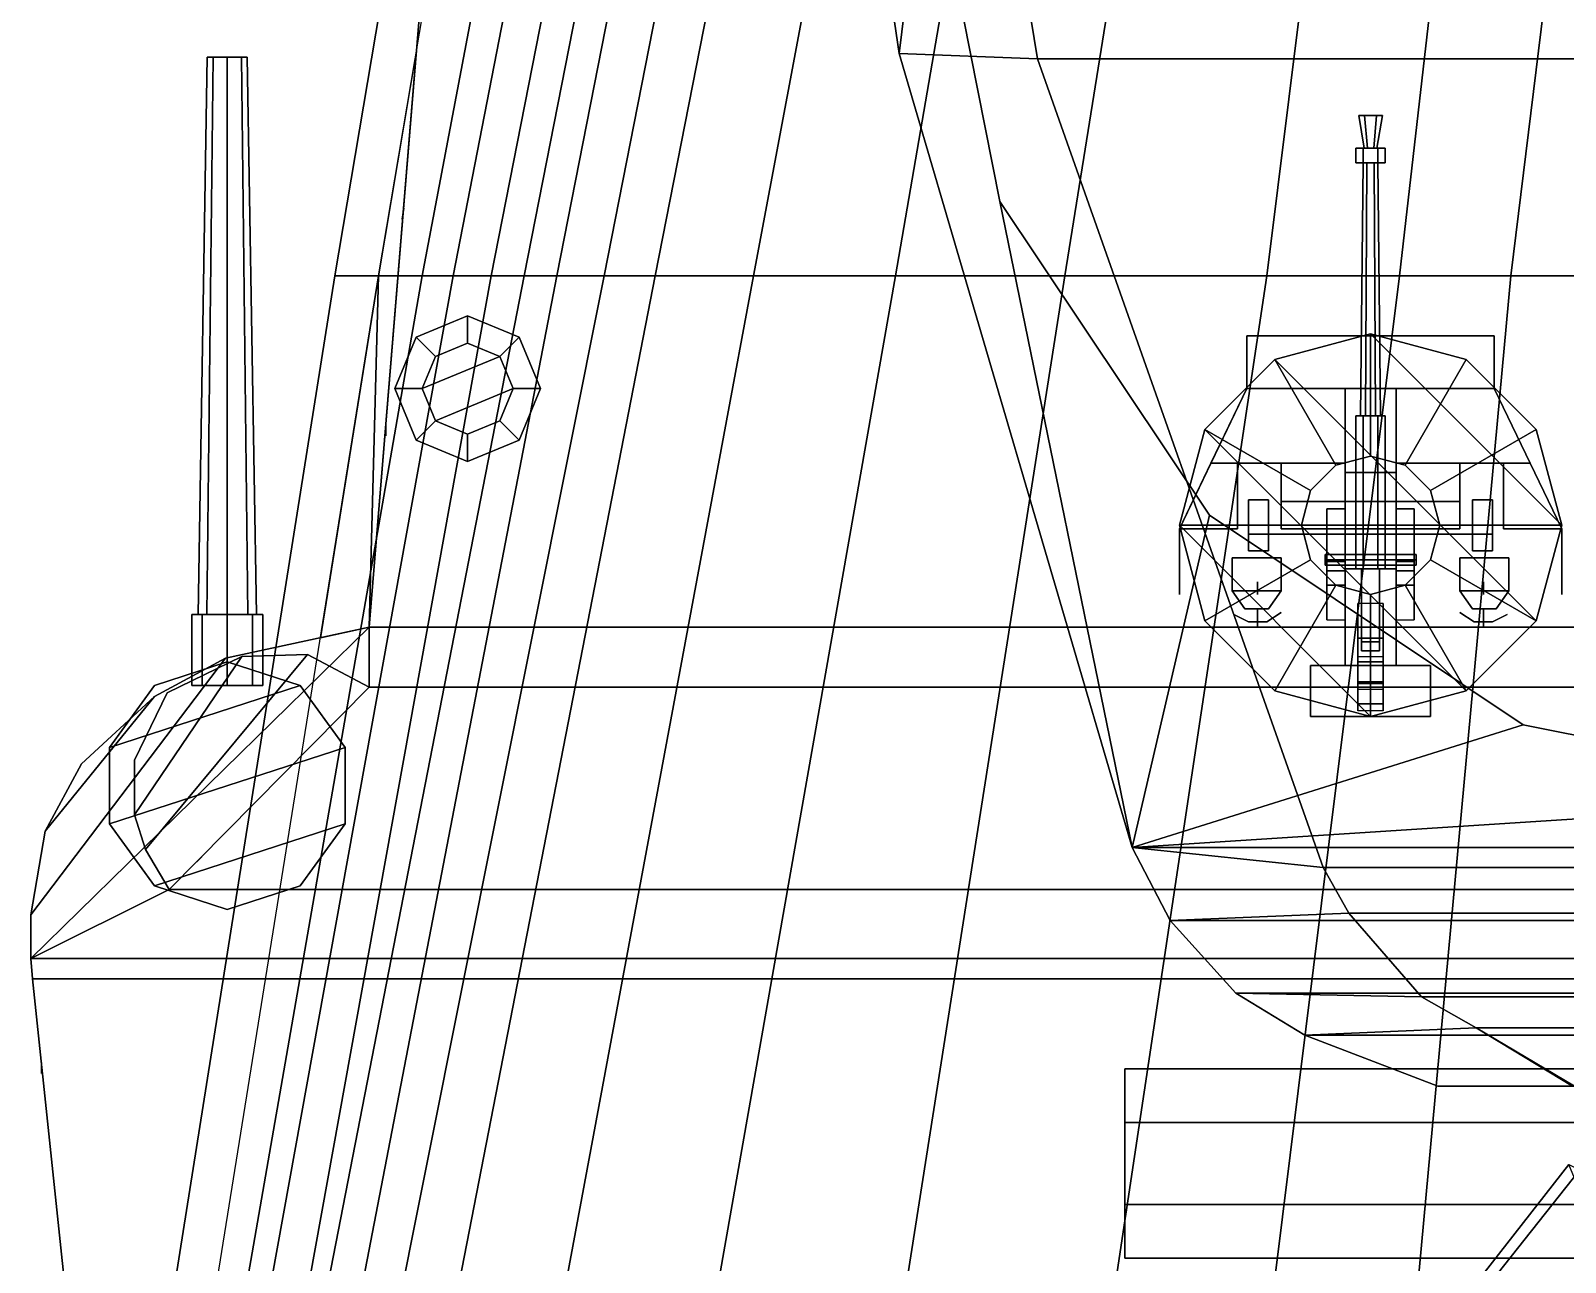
# Model space of a CAD drawing. Header units: millimetres. Extents: x -15 to 15, y -108 to 101.
# Drawn here: x -10.23 to -1.8, y 50.11 to 56.88 of the extents above; entities that cross this region are included whole.
import ezdxf

# ---------------------------------------------------------------- set-up
doc = ezdxf.new("R2010")
doc.units = ezdxf.units.MM
for name, color, linetype in [('citadelle', 3, 'Continuous'), ('gun', 1, 'Continuous'), ('railings', 6, 'Continuous'), ('railings_mirrored', 6, 'Continuous'), ('sleeve', 5, 'Continuous'), ('superstructure', 4, 'Continuous'), ('turret', 2, 'Continuous')]:
    doc.layers.add(name, color=color, linetype=linetype)

msp = doc.modelspace()

# ---------------------------------------------------------------- linework, layer by layer
for points in [[(-7.33, 61.38, 1.9), (-7.57, 61.38, 1.87), (-8.56, 55.53, 1.84), (-8.32, 55.53, 1.9)], [(-7.57, 61.38, 1.87), (-6.97, 61.38, -2.09), (-8.08, 55.53, -2.09), (-8.56, 55.53, 1.84)], [(-6.97, 61.38, -2.09), (-6.77, 61.38, -3.04), (-7.91, 55.53, -3.04), (-8.08, 55.53, -2.09)], [(-6.77, 61.38, -3.04), (-6.55, 61.38, -3.26), (-7.7, 55.53, -3.26), (-7.91, 55.53, -3.04)], [(-6.55, 61.38, -3.26), (-6.37, 61.38, -4.64), (-7.52, 55.53, -4.64), (-7.7, 55.53, -3.26)], [(-6.37, 61.38, -4.64), (-6.19, 61.38, -5.55), (-7.34, 55.53, -5.55), (-7.52, 55.53, -4.64)], [(-6.19, 61.38, -5.55), (-5.93, 61.38, -6.29), (-7.08, 55.53, -6.29), (-7.34, 55.53, -5.55)], [(-5.93, 61.38, -6.29), (-5.65, 61.38, -6.87), (-6.8, 55.53, -6.87), (-7.08, 55.53, -6.29)], [(-5.65, 61.38, -6.87), (-5.16, 61.38, -7.58), (-6.26, 55.53, -7.58), (-6.8, 55.53, -6.87)], [(-5.16, 61.38, -7.58), (-4.47, 61.38, -8.23), (-5.48, 55.53, -8.23), (-6.26, 55.53, -7.58)], [(-4.47, 61.38, -8.23), (-3.61, 61.38, -8.76), (-4.55, 55.53, -8.76), (-5.48, 55.53, -8.23)], [(-3.61, 61.38, -8.76), (-2.71, 61.38, -9.13), (-3.44, 55.53, -9.13), (-4.55, 55.53, -8.76)], [(-2.71, 61.38, -9.13), (-2.04, 61.38, -9.3), (-2.71, 55.53, -9.3), (-3.44, 55.53, -9.13)], [(-2.04, 61.38, -9.3), (-1.38, 61.38, -9.42), (-2.1, 55.53, -9.42), (-2.71, 55.53, -9.3)], [(-1.38, 61.38, -9.42), (-0.6, 61.38, -9.51), (-1.03, 55.53, -9.51), (-2.1, 55.53, -9.42)], [(-8.37, 53.6, 1.9), (-8.37, 53.6, 1.9), (-8.1102, 56.7699, 1.9), (-8.32, 55.53, 1.9)], [(-8.32, 55.53, 1.9), (-8.56, 55.53, 1.84), (-9.49, 49.67, 1.83), (-9.26, 49.67, 1.9)], [(-8.56, 55.53, 1.84), (-8.08, 55.53, -2.09), (-9.1, 49.67, -2.09), (-9.49, 49.67, 1.83)], [(-8.08, 55.53, -2.09), (-7.91, 55.53, -3.04), (-8.97, 49.67, -3.04), (-9.1, 49.67, -2.09)], [(-7.91, 55.53, -3.04), (-7.7, 55.53, -3.26), (-8.76, 49.67, -3.26), (-8.97, 49.67, -3.04)], [(-7.7, 55.53, -3.26), (-7.52, 55.53, -4.64), (-8.66, 49.67, -4.64), (-8.76, 49.67, -3.26)], [(-7.52, 55.53, -4.64), (-7.34, 55.53, -5.55), (-8.47, 49.67, -5.55), (-8.66, 49.67, -4.64)], [(-8.37, 53.6, 1.9), (-8.37, 53.6, 1.9), (-8.32, 55.53, 1.9), (-8.6389, 53.5421, 1.9)], [(-7.34, 55.53, -5.55), (-7.08, 55.53, -6.29), (-8.25, 49.67, -6.29), (-8.47, 49.67, -5.55)], [(-7.08, 55.53, -6.29), (-6.8, 55.53, -6.87), (-7.94, 49.67, -6.87), (-8.25, 49.67, -6.29)], [(-6.8, 55.53, -6.87), (-6.26, 55.53, -7.58), (-7.35, 49.67, -7.58), (-7.94, 49.67, -6.87)], [(-6.26, 55.53, -7.58), (-5.48, 55.53, -8.23), (-6.51, 49.67, -8.23), (-7.35, 49.67, -7.58)], [(-5.48, 55.53, -8.23), (-4.55, 55.53, -8.76), (-5.47, 49.67, -8.76), (-6.51, 49.67, -8.23)], [(-4.55, 55.53, -8.76), (-3.44, 55.53, -9.13), (-4.32, 49.67, -9.13), (-5.47, 49.67, -8.76)], [(-3.44, 55.53, -9.13), (-2.71, 55.53, -9.3), (-3.44, 49.67, -9.3), (-4.32, 49.67, -9.13)], [(-2.71, 55.53, -9.3), (-2.1, 55.53, -9.42), (-2.64, 49.67, -9.42), (-3.44, 49.67, -9.3)], [(-2.1, 55.53, -9.42), (-1.03, 55.53, -9.51), (-1.03, 49.67, -9.51), (-2.64, 49.67, -9.42)]]:
    msp.add_3dface(points)
at = {"layer": 'citadelle'}
for points in [[(-7.67, 62.14, 4.59), (-7.67, 62.14, 1.9), (-8.37, 53.6, 1.9), (-8.37, 53.6, 4.59)], [(7.67, 62.14, 4.59), (-7.67, 62.14, 4.59), (-8.37, 53.6, 4.59), (8.37, 53.6, 4.59)], [(-7.83, 55.31, 4.89), (-8.1128, 55.1928, 4.89), (-8.0068, 55.0868, 5.05), (-7.83, 55.16, 5.05)], [(-7.83, 55.31, 4.59), (-8.1128, 55.1928, 4.59), (-8.1128, 55.1928, 4.89), (-7.83, 55.31, 4.89)], [(-7.5472, 55.1928, 4.89), (-7.83, 55.31, 4.89), (-7.83, 55.16, 5.05), (-7.6532, 55.0868, 5.05)], [(-7.5472, 55.1928, 4.59), (-7.83, 55.31, 4.59), (-7.83, 55.31, 4.89), (-7.5472, 55.1928, 4.89)], [(-8.1128, 55.1928, 4.89), (-8.23, 54.91, 4.89), (-8.08, 54.91, 5.05), (-8.0068, 55.0868, 5.05)], [(-8.1128, 55.1928, 4.59), (-8.23, 54.91, 4.59), (-8.23, 54.91, 4.89), (-8.1128, 55.1928, 4.89)], [(-8.08, 54.91, 5.05), (-7.6532, 55.0868, 5.05), (-7.83, 55.16, 5.05), (-8.0068, 55.0868, 5.05)], [(-7.43, 54.91, 4.89), (-7.5472, 55.1928, 4.89), (-7.6532, 55.0868, 5.05), (-7.58, 54.91, 5.05)], [(-7.43, 54.91, 4.59), (-7.5472, 55.1928, 4.59), (-7.5472, 55.1928, 4.89), (-7.43, 54.91, 4.89)], [(-8.0068, 54.7332, 5.05), (-7.58, 54.91, 5.05), (-7.6532, 55.0868, 5.05), (-8.08, 54.91, 5.05)], [(-8.23, 54.91, 4.89), (-8.1128, 54.6272, 4.89), (-8.0068, 54.7332, 5.05), (-8.08, 54.91, 5.05)], [(-8.23, 54.91, 4.59), (-8.1128, 54.6272, 4.59), (-8.1128, 54.6272, 4.89), (-8.23, 54.91, 4.89)], [(-7.83, 54.66, 5.05), (-7.6532, 54.7332, 5.05), (-7.58, 54.91, 5.05), (-8.0068, 54.7332, 5.05)], [(-7.5472, 54.6272, 4.89), (-7.43, 54.91, 4.89), (-7.58, 54.91, 5.05), (-7.6532, 54.7332, 5.05)], [(-7.5472, 54.6272, 4.59), (-7.43, 54.91, 4.59), (-7.43, 54.91, 4.89), (-7.5472, 54.6272, 4.89)], [(-8.1128, 54.6272, 4.89), (-7.83, 54.51, 4.89), (-7.83, 54.66, 5.05), (-8.0068, 54.7332, 5.05)], [(-7.83, 54.51, 4.89), (-7.5472, 54.6272, 4.89), (-7.6532, 54.7332, 5.05), (-7.83, 54.66, 5.05)], [(-8.1128, 54.6272, 4.59), (-7.83, 54.51, 4.59), (-7.83, 54.51, 4.89), (-8.1128, 54.6272, 4.89)], [(-7.83, 54.51, 4.59), (-7.5472, 54.6272, 4.59), (-7.5472, 54.6272, 4.89), (-7.83, 54.51, 4.89)], [(-10.23, 52.02, 3.04), (-10.23, 51.78, 3.04), (-8.37, 53.6, 3.04), (-9.16, 53.43, 3.04)], [(-10.23, 51.78, 3.04), (-9.47, 52.16, 3.04), (-8.37, 53.27, 3.04), (-8.37, 53.6, 3.04)], [(-9.16, 53.43, 1.9), (-9.16, 53.43, 3.04), (-8.37, 53.6, 3.04), (-8.37, 53.6, 1.9)], [(-8.37, 53.27, 3.04), (-8.37, 53.27, 4.59), (-8.37, 53.6, 4.59), (-8.37, 53.6, 3.04)], [(8.37, 53.6, 4.59), (-8.37, 53.6, 4.59), (-8.37, 53.27, 4.59), (8.37, 53.27, 4.59)], [(-9.66, 52.57, 3.95), (-9.07, 53.44, 3.95), (-8.71, 53.45, 3.95), (-9.6, 52.38, 3.95)], [(-9.07, 53.44, 4.59), (-9.66, 52.57, 4.59), (-9.6, 52.38, 4.59), (-8.71, 53.45, 4.59)], [(-9.6, 52.38, 3.95), (-8.71, 53.45, 3.95), (-8.37, 53.27, 3.95), (-9.47, 52.16, 3.95)], [(-8.71, 53.45, 4.59), (-9.6, 52.38, 4.59), (-9.47, 52.16, 4.59), (-8.37, 53.27, 4.59)], [(-9.07, 53.44, 3.95), (-9.07, 53.44, 4.59), (-8.71, 53.45, 4.59), (-8.71, 53.45, 3.95)], [(-8.71, 53.45, 3.95), (-8.71, 53.45, 4.59), (-8.37, 53.27, 4.59), (-8.37, 53.27, 3.95)], [(-10.15, 52.48, 3.04), (-10.23, 52.02, 3.04), (-9.16, 53.43, 3.04), (-9.55, 53.22, 3.04)], [(-9.66, 52.87, 3.95), (-9.48, 53.24, 3.95), (-9.07, 53.44, 3.95), (-9.66, 52.57, 3.95)], [(-9.48, 53.24, 4.59), (-9.66, 52.87, 4.59), (-9.66, 52.57, 4.59), (-9.07, 53.44, 4.59)], [(-9.55, 53.22, 1.9), (-9.55, 53.22, 3.04), (-9.16, 53.43, 3.04), (-9.16, 53.43, 1.9)], [(-9.48, 53.24, 3.95), (-9.48, 53.24, 4.59), (-9.07, 53.44, 4.59), (-9.07, 53.44, 3.95)], [(-9.95, 52.85, 3.04), (-10.15, 52.48, 3.04), (-9.55, 53.22, 3.04), (-9.95, 52.85, 3.04)], [(-9.95, 52.85, 1.9), (-9.95, 52.85, 3.04), (-9.55, 53.22, 3.04), (-9.55, 53.22, 1.9)], [(-9.66, 52.87, 3.95), (-9.66, 52.87, 4.59), (-9.48, 53.24, 4.59), (-9.48, 53.24, 3.95)], [(-9.47, 52.16, 3.04), (-9.47, 52.16, 3.95), (-8.37, 53.27, 3.95), (-8.37, 53.27, 3.04)], [(8.37, 53.27, 4.59), (-8.37, 53.27, 4.59), (-9.47, 52.16, 4.59), (9.47, 52.16, 4.59)], [(-9.66, 52.57, 3.95), (-9.66, 52.57, 4.59), (-9.66, 52.87, 4.59), (-9.66, 52.87, 3.95)], [(-10.15, 52.48, 1.9), (-10.15, 52.48, 3.04), (-9.95, 52.85, 3.04), (-9.95, 52.85, 1.9)], [(-9.6, 52.38, 3.95), (-9.6, 52.38, 4.59), (-9.66, 52.57, 4.59), (-9.66, 52.57, 3.95)], [(-10.23, 52.02, 1.9), (-10.23, 52.02, 3.04), (-10.15, 52.48, 3.04), (-10.15, 52.48, 1.9)], [(-9.47, 52.16, 3.95), (-9.47, 52.16, 4.59), (-9.6, 52.38, 4.59), (-9.6, 52.38, 3.95)], [(-10.23, 51.78, 3.04), (-10.23, 51.78, 4.59), (-9.47, 52.16, 4.59), (-9.47, 52.16, 3.04)], [(9.47, 52.16, 4.59), (-9.47, 52.16, 4.59), (-10.23, 51.78, 4.59), (10.23, 51.78, 4.59)], [(-10.23, 51.78, 1.9), (-10.23, 51.78, 3.04), (-10.23, 52.02, 3.04), (-10.23, 52.02, 1.9)], [(-10.22, 51.67, 1.9), (-10.22, 51.67, 4.59), (-10.23, 51.78, 4.59), (-10.23, 51.78, 1.9)], [(10.23, 51.78, 4.59), (-10.23, 51.78, 4.59), (-10.22, 51.67, 4.59), (10.22, 51.67, 4.59)], [(-10.22, 51.67, 4.59), (-10.22, 51.67, 1.9), (-9.78, 47.5, 1.9), (-9.78, 47.5, 4.59)], [(10.22, 51.67, 4.59), (-10.22, 51.67, 4.59), (-9.78, 47.5, 4.59), (9.78, 47.5, 4.59)]]:
    msp.add_3dface(points, dxfattribs=at)
at = {"layer": 'gun'}
for points in [[(-9.26, 56.73, 3.56), (-9.2278, 56.73, 3.4822), (-9.2631, 53.67, 3.4469), (-9.31, 53.67, 3.56)], [(-9.2278, 56.73, 3.6378), (-9.26, 56.73, 3.56), (-9.31, 53.67, 3.56), (-9.2631, 53.67, 3.6731)], [(-9.2278, 56.73, 3.4822), (-9.15, 56.73, 3.45), (-9.15, 53.67, 3.4), (-9.2631, 53.67, 3.4469)], [(-9.15, 56.73, 3.67), (-9.2278, 56.73, 3.6378), (-9.2631, 53.67, 3.6731), (-9.15, 53.67, 3.72)], [(-9.04, 56.73, 3.56), (-9.2278, 56.73, 3.4822), (-9.26, 56.73, 3.56), (-9.0722, 56.73, 3.6378)], [(-9.0722, 56.73, 3.6378), (-9.26, 56.73, 3.56), (-9.2278, 56.73, 3.6378), (-9.15, 56.73, 3.67)], [(-9.0722, 56.73, 3.4822), (-9.15, 56.73, 3.45), (-9.2278, 56.73, 3.4822), (-9.04, 56.73, 3.56)], [(-9.15, 56.73, 3.45), (-9.0722, 56.73, 3.4822), (-9.0369, 53.67, 3.4469), (-9.15, 53.67, 3.4)], [(-9.0722, 56.73, 3.6378), (-9.15, 56.73, 3.67), (-9.15, 53.67, 3.72), (-9.0369, 53.67, 3.6731)], [(-9.0722, 56.73, 3.4822), (-9.04, 56.73, 3.56), (-8.99, 53.67, 3.56), (-9.0369, 53.67, 3.4469)], [(-9.04, 56.73, 3.56), (-9.0722, 56.73, 3.6378), (-9.0369, 53.67, 3.6731), (-8.99, 53.67, 3.56)], [(-2.935, 56.41, 9.82), (-2.805, 56.41, 9.82), (-2.8375, 56.41, 9.7637), (-2.9025, 56.41, 9.7637)], [(-2.9025, 56.41, 9.8763), (-2.8375, 56.41, 9.8763), (-2.805, 56.41, 9.82), (-2.935, 56.41, 9.82)], [(-2.8875, 56.23, 9.7897), (-2.905, 56.23, 9.82), (-2.935, 56.41, 9.82), (-2.9025, 56.41, 9.7637)], [(-2.905, 56.23, 9.82), (-2.8875, 56.23, 9.8503), (-2.9025, 56.41, 9.8763), (-2.935, 56.41, 9.82)], [(-2.8525, 56.23, 9.7897), (-2.8875, 56.23, 9.7897), (-2.9025, 56.41, 9.7637), (-2.8375, 56.41, 9.7637)], [(-2.8875, 56.23, 9.8503), (-2.8525, 56.23, 9.8503), (-2.8375, 56.41, 9.8763), (-2.9025, 56.41, 9.8763)], [(-2.835, 56.23, 9.82), (-2.8525, 56.23, 9.7897), (-2.8375, 56.41, 9.7637), (-2.805, 56.41, 9.82)], [(-2.8525, 56.23, 9.8503), (-2.835, 56.23, 9.82), (-2.805, 56.41, 9.82), (-2.8375, 56.41, 9.8763)], [(-2.95, 56.23, 9.82), (-2.79, 56.23, 9.82), (-2.83, 56.23, 9.7507), (-2.91, 56.23, 9.7507)], [(-2.91, 56.23, 9.8893), (-2.83, 56.23, 9.8893), (-2.79, 56.23, 9.82), (-2.95, 56.23, 9.82)], [(-2.91, 56.15, 9.7507), (-2.95, 56.15, 9.82), (-2.95, 56.23, 9.82), (-2.91, 56.23, 9.7507)], [(-2.95, 56.15, 9.82), (-2.91, 56.15, 9.8893), (-2.91, 56.23, 9.8893), (-2.95, 56.23, 9.82)], [(-2.83, 56.15, 9.7507), (-2.91, 56.15, 9.7507), (-2.91, 56.23, 9.7507), (-2.83, 56.23, 9.7507)], [(-2.91, 56.15, 9.8893), (-2.83, 56.15, 9.8893), (-2.83, 56.23, 9.8893), (-2.91, 56.23, 9.8893)], [(-2.79, 56.15, 9.82), (-2.83, 56.15, 9.7507), (-2.83, 56.23, 9.7507), (-2.79, 56.23, 9.82)], [(-2.83, 56.15, 9.8893), (-2.79, 56.15, 9.82), (-2.79, 56.23, 9.82), (-2.83, 56.23, 9.8893)], [(-2.91, 56.15, 9.7507), (-2.83, 56.15, 9.7507), (-2.79, 56.15, 9.82), (-2.95, 56.15, 9.82)], [(-2.95, 56.15, 9.82), (-2.79, 56.15, 9.82), (-2.83, 56.15, 9.8893), (-2.91, 56.15, 9.8893)], [(-2.89, 56.15, 9.8546), (-2.91, 56.15, 9.82), (-2.925, 54.76, 9.82), (-2.8975, 54.76, 9.8676)], [(-2.91, 56.15, 9.82), (-2.89, 56.15, 9.7854), (-2.8975, 54.76, 9.7724), (-2.925, 54.76, 9.82)], [(-2.85, 56.15, 9.8546), (-2.89, 56.15, 9.8546), (-2.8975, 54.76, 9.8676), (-2.8425, 54.76, 9.8676)], [(-2.89, 56.15, 9.7854), (-2.85, 56.15, 9.7854), (-2.8425, 54.76, 9.7724), (-2.8975, 54.76, 9.7724)], [(-2.83, 56.15, 9.82), (-2.85, 56.15, 9.8546), (-2.8425, 54.76, 9.8676), (-2.815, 54.76, 9.82)], [(-2.85, 56.15, 9.7854), (-2.83, 56.15, 9.82), (-2.815, 54.76, 9.82), (-2.8425, 54.76, 9.7724)], [(-9.31, 53.67, 3.56), (-9.2631, 53.67, 3.4469), (-9.2879, 53.67, 3.4221), (-9.345, 53.67, 3.56)], [(-9.2631, 53.67, 3.6731), (-9.31, 53.67, 3.56), (-9.345, 53.67, 3.56), (-9.2879, 53.67, 3.6979)], [(-9.345, 53.67, 3.56), (-9.2879, 53.67, 3.4221), (-9.2879, 53.28, 3.4221), (-9.345, 53.28, 3.56)], [(-9.2879, 53.67, 3.6979), (-9.345, 53.67, 3.56), (-9.345, 53.28, 3.56), (-9.2879, 53.28, 3.6979)], [(-9.2631, 53.67, 3.4469), (-9.15, 53.67, 3.4), (-9.15, 53.67, 3.365), (-9.2879, 53.67, 3.4221)], [(-9.15, 53.67, 3.72), (-9.2631, 53.67, 3.6731), (-9.2879, 53.67, 3.6979), (-9.15, 53.67, 3.755)], [(-9.2879, 53.67, 3.4221), (-9.15, 53.67, 3.365), (-9.15, 53.28, 3.365), (-9.2879, 53.28, 3.4221)], [(-9.15, 53.67, 3.755), (-9.2879, 53.67, 3.6979), (-9.2879, 53.28, 3.6979), (-9.15, 53.28, 3.755)], [(-9.0369, 53.67, 3.6731), (-9.15, 53.67, 3.72), (-9.15, 53.67, 3.755), (-9.0121, 53.67, 3.6979)], [(-9.15, 53.67, 3.4), (-9.0369, 53.67, 3.4469), (-9.0121, 53.67, 3.4221), (-9.15, 53.67, 3.365)], [(-9.15, 53.67, 3.365), (-9.0121, 53.67, 3.4221), (-9.0121, 53.28, 3.4221), (-9.15, 53.28, 3.365)], [(-9.0121, 53.67, 3.6979), (-9.15, 53.67, 3.755), (-9.15, 53.28, 3.755), (-9.0121, 53.28, 3.6979)], [(-8.99, 53.67, 3.56), (-9.0369, 53.67, 3.6731), (-9.0121, 53.67, 3.6979), (-8.955, 53.67, 3.56)], [(-9.0369, 53.67, 3.4469), (-8.99, 53.67, 3.56), (-8.955, 53.67, 3.56), (-9.0121, 53.67, 3.4221)], [(-9.0121, 53.67, 3.4221), (-8.955, 53.67, 3.56), (-8.955, 53.28, 3.56), (-9.0121, 53.28, 3.4221)], [(-8.955, 53.67, 3.56), (-9.0121, 53.67, 3.6979), (-9.0121, 53.28, 3.6979), (-8.955, 53.28, 3.56)]]:
    msp.add_3dface(points, dxfattribs=at)
at = {"layer": 'railings'}
for points in [[(-8.37, 53.6, 5.73), (-7.67, 62.14, 5.73), (-7.67, 62.14, 5.8), (-8.37, 53.6, 5.8)], [(-8.37, 53.6, 5.8), (-7.67, 62.14, 5.8), (-7.67, 62.14, 5.73), (-8.37, 53.6, 5.73)], [(-8.37, 53.6, 5.38), (-7.67, 62.14, 5.38), (-7.67, 62.14, 5.31), (-8.37, 53.6, 5.31)], [(-8.37, 53.6, 5.31), (-7.67, 62.14, 5.31), (-7.67, 62.14, 5.38), (-8.37, 53.6, 5.38)], [(-8.18, 55.9, 4.59), (-8.18, 55.9, 5.73), (-8.19, 55.84, 5.73), (-8.19, 55.84, 4.59)], [(-8.19, 55.84, 4.59), (-8.19, 55.84, 5.73), (-8.18, 55.9, 5.73), (-8.18, 55.9, 4.59)], [(-8.28, 54.65, 4.59), (-8.28, 54.65, 5.73), (-8.28, 54.71, 5.73), (-8.28, 54.71, 4.59)], [(-8.28, 54.71, 4.59), (-8.28, 54.71, 5.73), (-8.28, 54.65, 5.73), (-8.28, 54.65, 4.59)], [(-8.37, 53.27, 5.8), (-8.37, 53.6, 5.8), (-8.37, 53.6, 5.73), (-8.37, 53.27, 5.73)], [(-8.37, 53.27, 5.73), (-8.37, 53.6, 5.73), (-8.37, 53.6, 5.8), (-8.37, 53.27, 5.8)], [(-8.37, 53.27, 5.31), (-8.37, 53.6, 5.31), (-8.37, 53.6, 5.38), (-8.37, 53.27, 5.38)], [(-8.37, 53.27, 5.38), (-8.37, 53.6, 5.38), (-8.37, 53.6, 5.31), (-8.37, 53.27, 5.31)], [(-8.37, 53.47, 4.59), (-8.37, 53.47, 5.73), (-8.37, 53.53, 5.73), (-8.37, 53.53, 4.59)], [(-8.37, 53.53, 4.59), (-8.37, 53.53, 5.73), (-8.37, 53.47, 5.73), (-8.37, 53.47, 4.59)], [(-9.47, 52.16, 5.73), (-8.37, 53.27, 5.73), (-8.37, 53.27, 5.8), (-9.47, 52.16, 5.8)], [(-9.47, 52.16, 5.8), (-8.37, 53.27, 5.8), (-8.37, 53.27, 5.73), (-9.47, 52.16, 5.73)], [(-9.47, 52.16, 5.38), (-8.37, 53.27, 5.38), (-8.37, 53.27, 5.31), (-9.47, 52.16, 5.31)], [(-9.47, 52.16, 5.31), (-8.37, 53.27, 5.31), (-8.37, 53.27, 5.38), (-9.47, 52.16, 5.38)], [(-9.35, 52.28, 4.59), (-9.35, 52.28, 5.73), (-9.29, 52.34, 5.73), (-9.29, 52.34, 4.59)], [(-9.29, 52.34, 4.59), (-9.29, 52.34, 5.73), (-9.35, 52.28, 5.73), (-9.35, 52.28, 4.59)], [(-10.23, 51.78, 5.8), (-9.47, 52.16, 5.8), (-9.47, 52.16, 5.73), (-10.23, 51.78, 5.73)], [(-10.23, 51.78, 5.73), (-9.47, 52.16, 5.73), (-9.47, 52.16, 5.8), (-10.23, 51.78, 5.8)], [(-10.23, 51.78, 5.31), (-9.47, 52.16, 5.31), (-9.47, 52.16, 5.38), (-10.23, 51.78, 5.38)], [(-10.23, 51.78, 5.38), (-9.47, 52.16, 5.38), (-9.47, 52.16, 5.31), (-10.23, 51.78, 5.31)], [(-10.22, 51.67, 5.73), (-10.23, 51.78, 5.73), (-10.23, 51.78, 5.8), (-10.22, 51.67, 5.8)], [(-10.22, 51.67, 5.8), (-10.23, 51.78, 5.8), (-10.23, 51.78, 5.73), (-10.22, 51.67, 5.73)], [(-10.22, 51.67, 5.38), (-10.23, 51.78, 5.38), (-10.23, 51.78, 5.31), (-10.22, 51.67, 5.31)], [(-10.22, 51.67, 5.31), (-10.23, 51.78, 5.31), (-10.23, 51.78, 5.38), (-10.22, 51.67, 5.38)], [(-9.78, 47.5, 5.8), (-10.22, 51.67, 5.8), (-10.22, 51.67, 5.73), (-9.78, 47.5, 5.73)], [(-9.78, 47.5, 5.73), (-10.22, 51.67, 5.73), (-10.22, 51.67, 5.8), (-9.78, 47.5, 5.8)], [(-9.78, 47.5, 5.31), (-10.22, 51.67, 5.31), (-10.22, 51.67, 5.38), (-9.78, 47.5, 5.38)], [(-9.78, 47.5, 5.38), (-10.22, 51.67, 5.38), (-10.22, 51.67, 5.31), (-9.78, 47.5, 5.31)], [(-10.17, 51.15, 4.59), (-10.17, 51.15, 5.73), (-10.17, 51.21, 5.73), (-10.17, 51.21, 4.59)], [(-10.17, 51.21, 4.59), (-10.17, 51.21, 5.73), (-10.17, 51.15, 5.73), (-10.17, 51.15, 4.59)]]:
    msp.add_3dface(points, dxfattribs=at)
at = {"layer": 'railings_mirrored'}
for points in [[(-1.72, 50.62, 16.68), (-5.01, 46.47, 16.68), (-5.05, 46.47, 16.68), (-1.78, 50.65, 16.68)], [(-1.78, 50.65, 16.68), (-5.05, 46.47, 16.68), (-4.56, 46.47, 16.28), (-1.61, 50.24, 16.28)], [(-1.57, 50.2, 16.28), (-4.51, 46.47, 16.28), (-5.01, 46.47, 16.68), (-1.72, 50.62, 16.68)], [(-1.61, 50.24, 16.28), (-4.56, 46.47, 16.28), (-4.2, 46.47, 15.53), (-1.51, 49.87, 15.53)], [(-1.47, 49.87, 15.53), (-4.16, 46.47, 15.53), (-4.51, 46.47, 16.28), (-1.57, 50.2, 16.28)]]:
    msp.add_3dface(points, dxfattribs=at)
at = {"layer": 'sleeve'}
for points in [[(-2.95, 54.76, 9.82), (-2.79, 54.76, 9.82), (-2.83, 54.76, 9.7507), (-2.91, 54.76, 9.7507)], [(-2.91, 54.76, 9.8893), (-2.83, 54.76, 9.8893), (-2.79, 54.76, 9.82), (-2.95, 54.76, 9.82)], [(-2.91, 53.92, 9.7507), (-2.95, 53.92, 9.82), (-2.95, 54.76, 9.82), (-2.91, 54.76, 9.7507)], [(-2.95, 53.92, 9.82), (-2.91, 53.92, 9.8893), (-2.91, 54.76, 9.8893), (-2.95, 54.76, 9.82)], [(-2.83, 53.92, 9.7507), (-2.91, 53.92, 9.7507), (-2.91, 54.76, 9.7507), (-2.83, 54.76, 9.7507)], [(-2.91, 53.92, 9.8893), (-2.83, 53.92, 9.8893), (-2.83, 54.76, 9.8893), (-2.91, 54.76, 9.8893)], [(-2.79, 53.92, 9.82), (-2.83, 53.92, 9.7507), (-2.83, 54.76, 9.7507), (-2.79, 54.76, 9.82)], [(-2.83, 53.92, 9.8893), (-2.79, 53.92, 9.82), (-2.79, 54.76, 9.82), (-2.83, 54.76, 9.8893)], [(-2.73, 54.45, 9.75), (-2.73, 54.45, 9.62), (-3.01, 54.45, 9.62), (-3.01, 54.45, 9.75)], [(-3.01, 54.45, 9.75), (-3.01, 54.45, 9.62), (-3.01, 53.92, 9.62), (-3.01, 53.92, 9.75)], [(-3.01, 53.92, 9.62), (-3.01, 54.45, 9.62), (-2.73, 54.45, 9.62), (-2.73, 53.92, 9.62)], [(-2.73, 53.92, 9.75), (-2.73, 54.45, 9.75), (-3.01, 54.45, 9.75), (-3.01, 53.92, 9.75)], [(-2.73, 53.92, 9.62), (-2.73, 54.45, 9.62), (-2.73, 54.45, 9.75), (-2.73, 53.92, 9.75)], [(-3.43, 54.02, 9.91), (-3.54, 54.02, 9.91), (-3.54, 54.3, 9.91), (-3.43, 54.3, 9.91)], [(-3.43, 54.3, 10.04), (-3.54, 54.3, 10.04), (-3.54, 54.02, 10.04), (-3.43, 54.02, 10.04)], [(-3.54, 54.3, 10.04), (-3.54, 54.3, 9.91), (-3.54, 54.02, 9.91), (-3.54, 54.02, 10.04)], [(-3.43, 54.3, 9.91), (-3.54, 54.3, 9.91), (-3.54, 54.3, 10.04), (-3.43, 54.3, 10.04)], [(-3.43, 54.02, 10.04), (-3.43, 54.02, 9.91), (-3.43, 54.3, 9.91), (-3.43, 54.3, 10.04)], [(-2.2, 54.3, 9.91), (-2.31, 54.3, 9.91), (-2.31, 54.3, 10.04), (-2.2, 54.3, 10.04)], [(-2.31, 54.3, 10.04), (-2.31, 54.3, 9.91), (-2.31, 54.02, 9.91), (-2.31, 54.02, 10.04)], [(-2.2, 54.02, 9.91), (-2.31, 54.02, 9.91), (-2.31, 54.3, 9.91), (-2.2, 54.3, 9.91)], [(-2.2, 54.3, 10.04), (-2.31, 54.3, 10.04), (-2.31, 54.02, 10.04), (-2.2, 54.02, 10.04)], [(-2.2, 54.02, 10.04), (-2.2, 54.02, 9.91), (-2.2, 54.3, 9.91), (-2.2, 54.3, 10.04)], [(-2.2, 54.11, 9.86), (-3.54, 54.11, 9.86), (-3.54, 54.16, 9.86), (-2.2, 54.16, 9.86)], [(-2.2, 54.16, 9.86), (-3.54, 54.16, 9.86), (-3.54, 54.16, 9.91), (-2.2, 54.16, 9.91)], [(-3.54, 54.16, 9.91), (-3.54, 54.16, 9.86), (-3.54, 54.11, 9.86), (-3.54, 54.11, 9.91)], [(-2.31, 54.16, 9.91), (-3.43, 54.16, 9.91), (-3.43, 54.11, 9.91), (-2.31, 54.11, 9.91)], [(-2.2, 54.11, 9.91), (-2.2, 54.11, 9.86), (-2.2, 54.16, 9.86), (-2.2, 54.16, 9.91)], [(-3.54, 54.11, 9.91), (-3.54, 54.11, 9.86), (-2.2, 54.11, 9.86), (-2.2, 54.11, 9.91)], [(-3.54, 54.02, 10.04), (-3.54, 54.02, 9.91), (-3.43, 54.02, 9.91), (-3.43, 54.02, 10.04)], [(-3.12, 53.97, 9.72), (-3.12, 54, 9.75), (-2.62, 54, 9.75), (-2.62, 53.97, 9.72)], [(-3.12, 54, 9.75), (-3.12, 53.97, 9.78), (-2.62, 53.97, 9.78), (-2.62, 54, 9.75)], [(-3.12, 53.97, 9.72), (-3.12, 53.94, 9.75), (-3.12, 53.97, 9.78), (-3.12, 54, 9.75)], [(-3.12, 53.94, 9.75), (-3.12, 53.97, 9.72), (-2.62, 53.97, 9.72), (-2.62, 53.94, 9.75)], [(-3.12, 53.97, 9.78), (-3.12, 53.94, 9.75), (-2.62, 53.94, 9.75), (-2.62, 53.97, 9.78)], [(-2.62, 54, 9.75), (-2.62, 53.97, 9.78), (-2.62, 53.94, 9.75), (-2.62, 53.97, 9.72)], [(-2.31, 54.02, 10.04), (-2.31, 54.02, 9.91), (-2.2, 54.02, 9.91), (-2.2, 54.02, 10.04)], [(-2.73, 53.92, 9.89), (-2.73, 53.92, 9.62), (-3.01, 53.92, 9.62), (-3.01, 53.92, 9.89)], [(-3.01, 53.92, 9.89), (-3.01, 53.92, 9.62), (-3.01, 53.39, 9.62), (-3.01, 53.39, 9.89)], [(-3.01, 53.39, 9.62), (-3.01, 53.92, 9.62), (-2.73, 53.92, 9.62), (-2.73, 53.39, 9.62)], [(-2.73, 53.39, 9.89), (-2.73, 53.92, 9.89), (-3.01, 53.92, 9.89), (-3.01, 53.39, 9.89)], [(-2.82, 53.52, 10.11), (-2.82, 53.92, 9.95), (-2.92, 53.92, 9.95), (-2.92, 53.52, 10.11)], [(-2.82, 53.92, 9.95), (-2.82, 53.92, 9.89), (-2.92, 53.92, 9.89), (-2.92, 53.92, 9.95)], [(-2.92, 53.92, 9.95), (-2.92, 53.92, 9.89), (-2.92, 53.52, 9.89), (-2.92, 53.52, 10.11)], [(-2.82, 53.52, 9.89), (-2.82, 53.92, 9.89), (-2.82, 53.92, 9.95), (-2.82, 53.52, 10.11)], [(-2.73, 53.39, 9.62), (-2.73, 53.92, 9.62), (-2.73, 53.92, 9.89), (-2.73, 53.39, 9.89)], [(-2.8, 53.54, 9.08), (-2.8, 53.73, 8.98), (-2.94, 53.73, 8.98), (-2.94, 53.54, 9.08)], [(-2.94, 53.54, 9.08), (-2.94, 53.73, 8.98), (-2.94, 53.55, 8.93), (-2.94, 53.41, 9.03)], [(-2.8, 53.55, 8.93), (-2.8, 53.73, 8.98), (-2.8, 53.54, 9.08), (-2.8, 53.41, 9.03)], [(-2.94, 53.41, 9.2), (-2.94, 53.54, 9.08), (-2.94, 53.41, 9.03), (-2.94, 53.3, 9.15)], [(-2.8, 53.41, 9.2), (-2.8, 53.54, 9.08), (-2.94, 53.54, 9.08), (-2.94, 53.41, 9.2)], [(-2.8, 53.41, 9.03), (-2.8, 53.54, 9.08), (-2.8, 53.41, 9.2), (-2.8, 53.3, 9.15)], [(-2.82, 53.47, 9.98), (-2.82, 53.52, 10.11), (-2.92, 53.52, 10.11), (-2.92, 53.47, 9.98)], [(-2.92, 53.52, 10.11), (-2.92, 53.52, 9.89), (-2.92, 53.47, 9.89), (-2.92, 53.47, 9.98)], [(-2.92, 53.47, 9.98), (-2.92, 53.47, 9.89), (-2.82, 53.47, 9.89), (-2.82, 53.47, 9.98)], [(-2.82, 53.47, 9.89), (-2.82, 53.52, 9.89), (-2.82, 53.52, 10.11), (-2.82, 53.47, 9.98)], [(-2.54, 53.39, 9.93), (-2.54, 53.39, 9.57), (-3.2, 53.39, 9.57), (-3.2, 53.39, 9.93)], [(-3.2, 53.11, 9.57), (-3.2, 53.39, 9.57), (-2.54, 53.39, 9.57), (-2.54, 53.11, 9.57)], [(-2.54, 53.11, 9.93), (-2.54, 53.39, 9.93), (-3.2, 53.39, 9.93), (-3.2, 53.11, 9.93)], [(-3.2, 53.39, 9.93), (-3.2, 53.39, 9.57), (-3.2, 53.11, 9.57), (-3.2, 53.11, 9.93)], [(-2.94, 53.41, 9.03), (-2.94, 53.44, 9), (-2.8, 53.44, 9), (-2.8, 53.41, 9.03)], [(-2.94, 53.29, 9.41), (-2.94, 53.41, 9.2), (-2.94, 53.3, 9.15), (-2.94, 53.18, 9.36)], [(-2.94, 53.3, 9.15), (-2.94, 53.41, 9.03), (-2.8, 53.41, 9.03), (-2.8, 53.3, 9.15)], [(-2.8, 53.29, 9.41), (-2.8, 53.41, 9.2), (-2.94, 53.41, 9.2), (-2.94, 53.29, 9.41)], [(-2.8, 53.3, 9.15), (-2.8, 53.41, 9.2), (-2.8, 53.29, 9.41), (-2.8, 53.18, 9.36)], [(-2.54, 53.11, 9.57), (-2.54, 53.39, 9.57), (-2.54, 53.39, 9.93), (-2.54, 53.11, 9.93)], [(-2.94, 53.18, 9.36), (-2.94, 53.3, 9.15), (-2.8, 53.3, 9.15), (-2.8, 53.18, 9.36)], [(-2.8, 53.26, 9.57), (-2.8, 53.29, 9.41), (-2.94, 53.29, 9.41), (-2.94, 53.26, 9.57)], [(-2.94, 53.26, 9.57), (-2.94, 53.29, 9.41), (-2.94, 53.18, 9.36), (-2.94, 53.14, 9.57)], [(-2.8, 53.18, 9.36), (-2.8, 53.29, 9.41), (-2.8, 53.26, 9.57), (-2.8, 53.14, 9.57)], [(-3.2, 53.11, 9.93), (-3.2, 53.11, 9.57), (-2.54, 53.11, 9.57), (-2.54, 53.11, 9.93)], [(-2.94, 53.14, 9.57), (-2.94, 53.18, 9.36), (-2.8, 53.18, 9.36), (-2.8, 53.14, 9.57)]]:
    msp.add_3dface(points, dxfattribs=at)
at = {"layer": 'superstructure'}
for points in [[(-5.31, 57.97, 4.59), (-4.9058, 55.938, 4.59), (-4.9058, 55.938, 5.45), (-5.31, 57.97, 5.45)], [(-4.9058, 55.938, 4.59), (-3.7547, 54.2153, 4.59), (-3.7547, 54.2153, 5.45), (-4.9058, 55.938, 5.45)], [(-3.7547, 54.2153, 4.59), (-2.032, 53.0642, 4.59), (-2.032, 53.0642, 5.45), (-3.7547, 54.2153, 5.45)], [(-2.032, 53.0642, 4.59), (0, 52.66, 4.59), (0, 52.66, 5.45), (-2.032, 53.0642, 5.45)], [(-1.22, 50.54, 10.56), (-1.86, 49.7, 10.56), (-1.86, 49.7, 14.81), (-1.22, 50.54, 14.81)], [(1.22, 50.54, 10.56), (1.86, 49.7, 10.56), (-1.86, 49.7, 10.56), (-1.22, 50.54, 10.56)], [(-1.86, 49.7, 14.81), (-1.51, 49.87, 14.81), (-0.95, 50.32, 14.81), (-1.22, 50.54, 14.81)]]:
    msp.add_3dface(points, dxfattribs=at)
at = {"layer": 'turret'}
for points in [[(-5.6, 58.36, 5.45), (-5.31, 57.97, 5.45), (-5.46, 56.75, 5.45), (-5.6, 57.71, 5.45)], [(-5.31, 57.97, 5.45), (-4.9058, 55.938, 5.45), (-4.18, 52.39, 5.45), (-5.46, 56.75, 5.45)], [(-5.6, 57.71, 5.45), (-5.46, 56.75, 5.45), (-4.7, 56.72, 8.38), (-4.87, 57.76, 8.27)], [(-4.87, 57.76, 8.27), (-4.7, 56.72, 8.38), (4.7, 56.72, 8.38), (4.87, 57.76, 8.27)], [(-5.46, 56.75, 5.45), (-4.18, 52.39, 5.45), (-3.13, 52.28, 8.81), (-4.7, 56.72, 8.38)], [(-4.7, 56.72, 8.38), (-3.13, 52.28, 8.81), (3.13, 52.28, 8.81), (4.7, 56.72, 8.38)], [(-3.7547, 54.2153, 5.45), (-4.18, 52.39, 5.45), (-4.9058, 55.938, 5.45)], [(-2.19, 55.2, 9.42), (-2.19, 55.2, 9), (-3.55, 55.2, 9), (-3.55, 55.2, 9.42)], [(-3.55, 54.91, 9), (-3.55, 55.2, 9), (-2.19, 55.2, 9), (-2.19, 54.91, 9)], [(-2.19, 54.91, 9.42), (-2.19, 55.2, 9.42), (-3.55, 55.2, 9.42), (-3.55, 54.91, 9.42)], [(-3.55, 55.2, 9.42), (-3.55, 55.2, 9), (-3.55, 54.91, 9), (-3.55, 54.91, 9.42)], [(-1.82, 54.16, 9), (-2.87, 55.21, 9), (-3.395, 55.0693, 9), (-1.9607, 53.635, 9)], [(-3.395, 55.0693, 8.9), (-2.87, 55.21, 8.9), (-2.87, 54.54, 8.77), (-3.06, 54.4891, 8.77)], [(-2.87, 55.21, 8.9), (-3.395, 55.0693, 8.9), (-3.395, 55.0693, 9), (-2.87, 55.21, 9)], [(-1.9607, 54.685, 9), (-2.345, 55.0693, 9), (-2.87, 55.21, 9), (-1.82, 54.16, 9)], [(-2.87, 55.21, 8.9), (-2.345, 55.0693, 8.9), (-2.68, 54.4891, 8.77), (-2.87, 54.54, 8.77)], [(-2.345, 55.0693, 8.9), (-2.87, 55.21, 8.9), (-2.87, 55.21, 9), (-2.345, 55.0693, 9)], [(-2.19, 54.91, 9), (-2.19, 55.2, 9), (-2.19, 55.2, 9.42), (-2.19, 54.91, 9.42)], [(-1.9607, 53.635, 9), (-3.395, 55.0693, 9), (-3.7793, 54.685, 9), (-2.345, 53.2507, 9)], [(-3.7793, 54.685, 8.9), (-3.395, 55.0693, 8.9), (-3.06, 54.4891, 8.77), (-3.1991, 54.35, 8.77)], [(-3.395, 55.0693, 8.9), (-3.7793, 54.685, 8.9), (-3.7793, 54.685, 9), (-3.395, 55.0693, 9)], [(-2.345, 55.0693, 8.9), (-1.9607, 54.685, 8.9), (-2.5409, 54.35, 8.77), (-2.68, 54.4891, 8.77)], [(-1.9607, 54.685, 8.9), (-2.345, 55.0693, 8.9), (-2.345, 55.0693, 9), (-1.9607, 54.685, 9)], [(-3.55, 54.91, 9.42), (-3.55, 54.91, 9), (-3.92, 54.14, 9), (-3.92, 54.14, 10.31)], [(-3.92, 54.14, 10.31), (-3.92, 54.14, 9), (-3.55, 54.91, 9), (-3.55, 54.91, 9.42)], [(-3.7463, 54.5015, 9.8921), (-3.01, 54.5, 9.89), (-3.01, 54.91, 9.42), (-3.55, 54.91, 9.42)], [(-3.55, 54.91, 9.42), (-3.01, 54.91, 9.42), (-3.01, 54.5, 9.89), (-3.7463, 54.5015, 9.8921)], [(-1.9937, 54.5015, 9.8921), (-2.73, 54.5, 9.89), (-2.73, 54.91, 9.42), (-2.19, 54.91, 9.42)], [(-2.19, 54.91, 9.42), (-2.73, 54.91, 9.42), (-2.73, 54.5, 9.89), (-1.9937, 54.5015, 9.8921)], [(-1.82, 54.14, 10.31), (-1.82, 54.14, 9), (-2.19, 54.91, 9), (-2.19, 54.91, 9.42)], [(-2.19, 54.91, 9.42), (-2.19, 54.91, 9), (-1.82, 54.14, 9), (-1.82, 54.14, 10.31)], [(-2.345, 53.2507, 9), (-3.7793, 54.685, 9), (-3.92, 54.16, 9), (-2.87, 53.11, 9)], [(-3.92, 54.16, 8.9), (-3.7793, 54.685, 8.9), (-3.1991, 54.35, 8.77), (-3.25, 54.16, 8.77)], [(-3.7793, 54.685, 8.9), (-3.92, 54.16, 8.9), (-3.92, 54.16, 9), (-3.7793, 54.685, 9)], [(-1.9607, 54.685, 8.9), (-1.82, 54.16, 8.9), (-2.49, 54.16, 8.77), (-2.5409, 54.35, 8.77)], [(-1.82, 54.16, 8.9), (-1.9607, 54.685, 8.9), (-1.9607, 54.685, 9), (-1.82, 54.16, 9)], [(-3.7463, 54.5015, 9.8921), (-3.6, 54.5, 9.89), (-3.6, 54.14, 10.31), (-3.92, 54.14, 10.31)], [(-3.92, 54.14, 10.31), (-3.6, 54.14, 10.31), (-3.6, 54.5, 9.89), (-3.7463, 54.5015, 9.8921)], [(-3.36, 54.5, 9.89), (-3.01, 54.5, 9.89), (-3.01, 54.29, 10.14), (-3.36, 54.29, 10.14)], [(-3.36, 54.29, 10.14), (-3.01, 54.29, 10.14), (-3.01, 54.5, 9.89), (-3.36, 54.5, 9.89)], [(-3.06, 54.4891, 8.58), (-3.1991, 54.35, 8.6), (-3.1991, 54.35, 8.77), (-3.06, 54.4891, 8.77)], [(-2.87, 54.54, 8.58), (-3.06, 54.4891, 8.58), (-3.06, 54.4891, 8.77), (-2.87, 54.54, 8.77)], [(-2.68, 54.4891, 8.58), (-2.87, 54.54, 8.58), (-2.87, 54.54, 8.77), (-2.68, 54.4891, 8.77)], [(-2.38, 54.29, 10.14), (-2.73, 54.29, 10.14), (-2.73, 54.5, 9.89), (-2.38, 54.5, 9.89)], [(-2.38, 54.5, 9.89), (-2.73, 54.5, 9.89), (-2.73, 54.29, 10.14), (-2.38, 54.29, 10.14)], [(-2.5409, 54.35, 8.6), (-2.68, 54.4891, 8.58), (-2.68, 54.4891, 8.77), (-2.5409, 54.35, 8.77)], [(-1.9937, 54.5015, 9.8921), (-2.14, 54.5, 9.89), (-2.14, 54.14, 10.31), (-1.82, 54.14, 10.31)], [(-1.82, 54.14, 10.31), (-2.14, 54.14, 10.31), (-2.14, 54.5, 9.89), (-1.9937, 54.5015, 9.8921)], [(-2.38, 54.14, 10.31), (-3.36, 54.14, 10.31), (-3.36, 54.29, 10.14), (-2.38, 54.29, 10.14)], [(-2.38, 54.29, 10.14), (-3.36, 54.29, 10.14), (-3.36, 54.14, 10.31), (-2.38, 54.14, 10.31)], [(-3.1991, 54.35, 8.6), (-3.25, 54.16, 8.62), (-3.25, 54.16, 8.77), (-3.1991, 54.35, 8.77)], [(-2.49, 54.16, 8.62), (-2.5409, 54.35, 8.6), (-2.5409, 54.35, 8.77), (-2.49, 54.16, 8.77)], [(-2.032, 53.0642, 5.45), (-4.18, 52.39, 5.45), (-3.7547, 54.2153, 5.45)], [(-3.11, 53.91, 9.6), (-3.11, 54.25, 9.66), (-3.11, 54.25, 9), (-3.11, 53.64, 9)], [(-3.01, 54.25, 9), (-3.11, 54.25, 9), (-3.11, 54.25, 9.66), (-3.01, 54.25, 9.66)], [(-3.11, 53.83, 10.08), (-3.11, 53.96, 10), (-3.11, 54.25, 9.66), (-3.11, 53.91, 9.6)], [(-3.01, 54.25, 9.66), (-3.11, 54.25, 9.66), (-3.11, 53.96, 10), (-3.01, 53.96, 10)], [(-3.01, 53.64, 9), (-3.01, 54.25, 9), (-3.01, 54.25, 9.66), (-3.01, 53.91, 9.6)], [(-3.01, 53.91, 9.6), (-3.01, 54.25, 9.66), (-3.01, 53.96, 10), (-3.01, 53.83, 10.08)], [(-2.63, 54.25, 9), (-2.73, 54.25, 9), (-2.73, 54.25, 9.66), (-2.63, 54.25, 9.66)], [(-2.63, 54.25, 9.66), (-2.73, 54.25, 9.66), (-2.73, 53.96, 10), (-2.63, 53.96, 10)], [(-2.73, 53.91, 9.6), (-2.73, 54.25, 9.66), (-2.73, 54.25, 9), (-2.73, 53.64, 9)], [(-2.73, 53.83, 10.08), (-2.73, 53.96, 10), (-2.73, 54.25, 9.66), (-2.73, 53.91, 9.6)], [(-2.63, 53.64, 9), (-2.63, 54.25, 9), (-2.63, 54.25, 9.66), (-2.63, 53.91, 9.6)], [(-2.63, 53.91, 9.6), (-2.63, 54.25, 9.66), (-2.63, 53.96, 10), (-2.63, 53.83, 10.08)], [(-3.7793, 53.635, 8.9), (-3.92, 54.16, 8.9), (-3.25, 54.16, 8.77), (-3.1991, 53.97, 8.77)], [(-3.92, 54.16, 8.9), (-3.7793, 53.635, 8.9), (-3.7793, 53.635, 9), (-3.92, 54.16, 9)], [(-2.87, 53.11, 9), (-3.92, 54.16, 9), (-3.7793, 53.635, 9), (-3.395, 53.2507, 9)], [(-3.92, 54.14, 10.31), (-3.92, 54.14, 9), (-3.92, 53.92, 9), (-3.92, 53.92, 10.31)], [(-3.92, 53.92, 10.31), (-3.92, 53.92, 9), (-3.92, 54.14, 9), (-3.92, 54.14, 10.31)], [(-3.25, 54.16, 8.62), (-3.1991, 53.97, 8.64), (-3.1991, 53.97, 8.77), (-3.25, 54.16, 8.77)], [(-1.82, 54.16, 8.9), (-1.9607, 53.635, 8.9), (-2.5409, 53.97, 8.77), (-2.49, 54.16, 8.77)], [(-2.5409, 53.97, 8.64), (-2.49, 54.16, 8.62), (-2.49, 54.16, 8.77), (-2.5409, 53.97, 8.77)], [(-1.9607, 53.635, 8.9), (-1.82, 54.16, 8.9), (-1.82, 54.16, 9), (-1.9607, 53.635, 9)], [(-1.82, 54.14, 10.31), (-1.82, 54.14, 9), (-1.82, 53.92, 9), (-1.82, 53.92, 10.31)], [(-1.82, 53.92, 10.31), (-1.82, 53.92, 9), (-1.82, 54.14, 9), (-1.82, 54.14, 10.31)], [(-3.395, 53.2507, 8.9), (-3.7793, 53.635, 8.9), (-3.1991, 53.97, 8.77), (-3.06, 53.8309, 8.77)], [(-3.36, 53.8, 9.32), (-3.36, 53.98, 9.32), (-3.63, 53.98, 9.32), (-3.63, 53.8, 9.32)], [(-3.63, 53.8, 9.32), (-3.63, 53.98, 9.32), (-3.36, 53.98, 9.32), (-3.36, 53.8, 9.32)], [(-3.1991, 53.97, 8.64), (-3.06, 53.8309, 8.65), (-3.06, 53.8309, 8.77), (-3.1991, 53.97, 8.77)], [(-3.01, 53.96, 10), (-3.11, 53.96, 10), (-3.11, 53.83, 10.08), (-3.01, 53.83, 10.08)], [(-2.63, 53.96, 10), (-2.73, 53.96, 10), (-2.73, 53.83, 10.08), (-2.63, 53.83, 10.08)], [(-2.68, 53.8309, 8.65), (-2.5409, 53.97, 8.64), (-2.5409, 53.97, 8.77), (-2.68, 53.8309, 8.77)], [(-1.9607, 53.635, 8.9), (-2.345, 53.2507, 8.9), (-2.68, 53.8309, 8.77), (-2.5409, 53.97, 8.77)], [(-2.38, 53.8, 9.32), (-2.38, 53.98, 9.32), (-2.11, 53.98, 9.32), (-2.11, 53.8, 9.32)], [(-2.11, 53.8, 9.32), (-2.11, 53.98, 9.32), (-2.38, 53.98, 9.32), (-2.38, 53.8, 9.32)], [(-3.92, 53.92, 10.31), (-3.92, 53.92, 9), (-3.92, 53.78, 9), (-3.92, 53.78, 10.15)], [(-3.92, 53.78, 10.15), (-3.92, 53.78, 9), (-3.92, 53.92, 9), (-3.92, 53.92, 10.31)], [(-3.01, 53.91, 9.6), (-3.11, 53.91, 9.6), (-3.11, 53.64, 9), (-3.01, 53.64, 9)], [(-3.01, 53.83, 10.08), (-3.11, 53.83, 10.08), (-3.11, 53.91, 9.6), (-3.01, 53.91, 9.6)], [(-2.63, 53.91, 9.6), (-2.73, 53.91, 9.6), (-2.73, 53.64, 9), (-2.63, 53.64, 9)], [(-2.63, 53.83, 10.08), (-2.73, 53.83, 10.08), (-2.73, 53.91, 9.6), (-2.63, 53.91, 9.6)], [(-1.82, 53.78, 10.15), (-1.82, 53.78, 9), (-1.82, 53.92, 9), (-1.82, 53.92, 10.31)], [(-1.82, 53.92, 10.31), (-1.82, 53.92, 9), (-1.82, 53.78, 9), (-1.82, 53.78, 10.15)], [(-3.43, 53.7, 9.32), (-3.36, 53.8, 9.32), (-3.63, 53.8, 9.32), (-3.56, 53.7, 9.32)], [(-3.56, 53.7, 9.32), (-3.63, 53.8, 9.32), (-3.36, 53.8, 9.32), (-3.43, 53.7, 9.32)], [(-3.49, 53.78, 9.32), (-3.49, 53.78, 9), (-3.49, 53.85, 9), (-3.49, 53.85, 9.32)], [(-3.49, 53.85, 9.32), (-3.49, 53.85, 9), (-3.49, 53.78, 9), (-3.49, 53.78, 9.32)], [(-2.87, 53.11, 8.9), (-3.395, 53.2507, 8.9), (-3.06, 53.8309, 8.77), (-2.87, 53.78, 8.77)], [(-3.06, 53.8309, 8.65), (-2.87, 53.78, 8.66), (-2.87, 53.78, 8.77), (-3.06, 53.8309, 8.77)], [(-2.87, 53.78, 8.66), (-2.68, 53.8309, 8.65), (-2.68, 53.8309, 8.77), (-2.87, 53.78, 8.77)], [(-2.345, 53.2507, 8.9), (-2.87, 53.11, 8.9), (-2.87, 53.78, 8.77), (-2.68, 53.8309, 8.77)], [(-2.31, 53.7, 9.32), (-2.38, 53.8, 9.32), (-2.11, 53.8, 9.32), (-2.18, 53.7, 9.32)], [(-2.18, 53.7, 9.32), (-2.11, 53.8, 9.32), (-2.38, 53.8, 9.32), (-2.31, 53.7, 9.32)], [(-2.25, 53.78, 9.32), (-2.25, 53.78, 9), (-2.25, 53.85, 9), (-2.25, 53.85, 9.32)], [(-2.25, 53.85, 9.32), (-2.25, 53.85, 9), (-2.25, 53.78, 9), (-2.25, 53.78, 9.32)], [(-3.49, 53.6, 9.46), (-3.49, 53.66, 9.32), (-3.49, 53.7, 9.32), (-3.49, 53.63, 9.46)], [(-3.49, 53.63, 9.46), (-3.49, 53.7, 9.32), (-3.49, 53.66, 9.32), (-3.49, 53.6, 9.46)], [(-2.25, 53.6, 9.46), (-2.25, 53.66, 9.32), (-2.25, 53.7, 9.32), (-2.25, 53.63, 9.46)], [(-2.25, 53.63, 9.46), (-2.25, 53.7, 9.32), (-2.25, 53.66, 9.32), (-2.25, 53.6, 9.46)], [(-3.7793, 53.635, 8.9), (-3.395, 53.2507, 8.9), (-3.395, 53.2507, 9), (-3.7793, 53.635, 9)], [(-3.62, 53.67, 9.58), (-3.62, 53.67, 9.46), (-3.54, 53.63, 9.46), (-3.54, 53.63, 9.58)], [(-3.54, 53.63, 9.58), (-3.54, 53.63, 9.46), (-3.62, 53.67, 9.46), (-3.62, 53.67, 9.58)], [(-3.54, 53.63, 9.58), (-3.54, 53.63, 9.46), (-3.44, 53.63, 9.46), (-3.44, 53.63, 9.58)], [(-3.44, 53.63, 9.58), (-3.44, 53.63, 9.46), (-3.54, 53.63, 9.46), (-3.54, 53.63, 9.58)], [(-3.36, 53.68, 9.58), (-3.36, 53.68, 9.46), (-3.44, 53.63, 9.46), (-3.44, 53.63, 9.58)], [(-3.44, 53.63, 9.58), (-3.44, 53.63, 9.46), (-3.36, 53.68, 9.46), (-3.36, 53.68, 9.58)], [(-2.38, 53.68, 9.58), (-2.38, 53.68, 9.46), (-2.3, 53.63, 9.46), (-2.3, 53.63, 9.58)], [(-2.3, 53.63, 9.58), (-2.3, 53.63, 9.46), (-2.38, 53.68, 9.46), (-2.38, 53.68, 9.58)], [(-2.345, 53.2507, 8.9), (-1.9607, 53.635, 8.9), (-1.9607, 53.635, 9), (-2.345, 53.2507, 9)], [(-2.3, 53.63, 9.58), (-2.3, 53.63, 9.46), (-2.2, 53.63, 9.46), (-2.2, 53.63, 9.58)], [(-2.2, 53.63, 9.58), (-2.2, 53.63, 9.46), (-2.3, 53.63, 9.46), (-2.3, 53.63, 9.58)], [(-2.2, 53.63, 9.58), (-2.2, 53.63, 9.46), (-2.12, 53.67, 9.46), (-2.12, 53.67, 9.58)], [(-2.12, 53.67, 9.58), (-2.12, 53.67, 9.46), (-2.2, 53.63, 9.46), (-2.2, 53.63, 9.58)], [(-9.5497, 53.2801, 3.04), (-9.15, 53.41, 3.04), (-8.7503, 53.2801, 3.04), (-9.7967, 52.9401, 3.04)], [(-9.7967, 52.9401, 3.95), (-8.7503, 53.2801, 3.95), (-9.15, 53.41, 3.95), (-9.5497, 53.2801, 3.95)], [(-9.5497, 53.2801, 3.95), (-9.15, 53.41, 3.95), (-9.15, 53.41, 3.04), (-9.5497, 53.2801, 3.04)], [(-9.15, 53.41, 3.95), (-8.7503, 53.2801, 3.95), (-8.7503, 53.2801, 3.04), (-9.15, 53.41, 3.04)], [(-9.7967, 52.9401, 3.95), (-9.5497, 53.2801, 3.95), (-9.5497, 53.2801, 3.04), (-9.7967, 52.9401, 3.04)], [(-9.7967, 52.9401, 3.04), (-8.7503, 53.2801, 3.04), (-8.5033, 52.9401, 3.04), (-9.7967, 52.5199, 3.04)], [(-9.7967, 52.5199, 3.95), (-8.5033, 52.9401, 3.95), (-8.7503, 53.2801, 3.95), (-9.7967, 52.9401, 3.95)], [(-8.7503, 53.2801, 3.95), (-8.5033, 52.9401, 3.95), (-8.5033, 52.9401, 3.04), (-8.7503, 53.2801, 3.04)], [(-3.395, 53.2507, 8.9), (-2.87, 53.11, 8.9), (-2.87, 53.11, 9), (-3.395, 53.2507, 9)], [(-2.87, 53.11, 8.9), (-2.345, 53.2507, 8.9), (-2.345, 53.2507, 9), (-2.87, 53.11, 9)], [(0, 52.66, 5.45), (-4.18, 52.39, 5.45), (-2.032, 53.0642, 5.45)], [(-9.7967, 52.5199, 3.95), (-9.7967, 52.9401, 3.95), (-9.7967, 52.9401, 3.04), (-9.7967, 52.5199, 3.04)], [(-9.7967, 52.5199, 3.04), (-8.5033, 52.9401, 3.04), (-8.5033, 52.5199, 3.04), (-9.5497, 52.1799, 3.04)], [(-9.5497, 52.1799, 3.95), (-8.5033, 52.5199, 3.95), (-8.5033, 52.9401, 3.95), (-9.7967, 52.5199, 3.95)], [(-8.5033, 52.9401, 3.95), (-8.5033, 52.5199, 3.95), (-8.5033, 52.5199, 3.04), (-8.5033, 52.9401, 3.04)], [(4.18, 52.39, 5.45), (-4.18, 52.39, 5.45), (0, 52.66, 5.45)], [(-9.5497, 52.1799, 3.95), (-9.7967, 52.5199, 3.95), (-9.7967, 52.5199, 3.04), (-9.5497, 52.1799, 3.04)], [(-9.5497, 52.1799, 3.04), (-8.5033, 52.5199, 3.04), (-8.7503, 52.1799, 3.04), (-9.15, 52.05, 3.04)], [(-9.15, 52.05, 3.95), (-8.7503, 52.1799, 3.95), (-8.5033, 52.5199, 3.95), (-9.5497, 52.1799, 3.95)], [(-8.5033, 52.5199, 3.95), (-8.7503, 52.1799, 3.95), (-8.7503, 52.1799, 3.04), (-8.5033, 52.5199, 3.04)], [(-4.18, 52.39, 5.45), (-3.97, 51.99, 5.45), (-2.99, 52.03, 8.84), (-3.13, 52.28, 8.81)], [(3.97, 51.99, 5.45), (-3.97, 51.99, 5.45), (-4.18, 52.39, 5.45), (4.18, 52.39, 5.45)], [(-3.13, 52.28, 8.81), (-2.99, 52.03, 8.84), (2.99, 52.03, 8.84), (3.13, 52.28, 8.81)], [(-9.15, 52.05, 3.95), (-9.5497, 52.1799, 3.95), (-9.5497, 52.1799, 3.04), (-9.15, 52.05, 3.04)], [(-8.7503, 52.1799, 3.95), (-9.15, 52.05, 3.95), (-9.15, 52.05, 3.04), (-8.7503, 52.1799, 3.04)], [(-3.97, 51.99, 5.45), (-3.61, 51.59, 5.45), (-2.59, 51.57, 8.91), (-2.99, 52.03, 8.84)], [(-2.99, 52.03, 8.84), (-2.59, 51.57, 8.91), (2.59, 51.57, 8.91), (2.99, 52.03, 8.84)], [(3.61, 51.59, 5.45), (-3.61, 51.59, 5.45), (-3.97, 51.99, 5.45), (3.97, 51.99, 5.45)], [(-3.61, 51.59, 5.45), (-3.23, 51.36, 5.45), (-2.29, 51.4, 8.91), (-2.59, 51.57, 8.91)], [(3.23, 51.36, 5.45), (-3.23, 51.36, 5.45), (-3.61, 51.59, 5.45), (3.61, 51.59, 5.45)], [(-2.59, 51.57, 8.91), (-2.29, 51.4, 8.91), (-0.93, 51.4, 8.91), (-0.93, 51.57, 8.91)], [(-3.23, 51.36, 5.45), (-2.5, 51.08, 5.45), (-1.75, 51.08, 8.91), (-2.29, 51.4, 8.91)], [(2.5, 51.08, 5.45), (-2.5, 51.08, 5.45), (-3.23, 51.36, 5.45), (3.23, 51.36, 5.45)], [(-2.29, 51.4, 8.91), (-1.76, 51.08, 8.91), (-0.93, 51.08, 8.91), (-0.93, 51.4, 8.91)], [(-4.22, 50.43, 9.76), (-4.22, 50.88, 9.76), (-4.22, 51.1744, 9.59), (-4.22, 50.1356, 9.59)], [(-4.22, 50.1356, 9.25), (-4.22, 51.1744, 9.25), (-4.22, 50.88, 9.08), (-4.22, 50.43, 9.08)], [(-4.22, 50.1356, 9.59), (-4.22, 51.1744, 9.59), (-4.22, 51.1744, 9.25), (-4.22, 50.1356, 9.25)], [(-0.93, 50.88, 9.76), (-0.93, 51.1744, 9.59), (-4.22, 51.1744, 9.59), (-4.22, 50.88, 9.76)], [(-0.93, 51.1744, 9.59), (-0.93, 51.1744, 9.25), (-4.22, 51.1744, 9.25), (-4.22, 51.1744, 9.59)], [(-0.93, 51.1744, 9.25), (-0.93, 50.88, 9.08), (-4.22, 50.88, 9.08), (-4.22, 51.1744, 9.25)], [(0.93, 51.08, 7.5), (-0.93, 51.08, 7.5), (-2.5, 51.08, 5.45), (2.5, 51.08, 5.45)], [(-0.93, 51.08, 8.91), (-1.75, 51.08, 8.91), (-2.5, 51.08, 5.45), (-0.93, 51.08, 7.5)], [(-0.93, 50.43, 9.76), (-0.93, 50.88, 9.76), (-4.22, 50.88, 9.76), (-4.22, 50.43, 9.76)], [(-0.93, 50.88, 9.08), (-0.93, 50.43, 9.08), (-4.22, 50.43, 9.08), (-4.22, 50.88, 9.08)], [(-0.93, 50.1356, 9.59), (-0.93, 50.43, 9.76), (-4.22, 50.43, 9.76), (-4.22, 50.1356, 9.59)], [(-0.93, 50.43, 9.08), (-0.93, 50.1356, 9.25), (-4.22, 50.1356, 9.25), (-4.22, 50.43, 9.08)], [(-0.93, 50.1356, 9.25), (-0.93, 50.1356, 9.59), (-4.22, 50.1356, 9.59), (-4.22, 50.1356, 9.25)]]:
    msp.add_3dface(points, dxfattribs=at)

doc.saveas('drawing.dxf')
